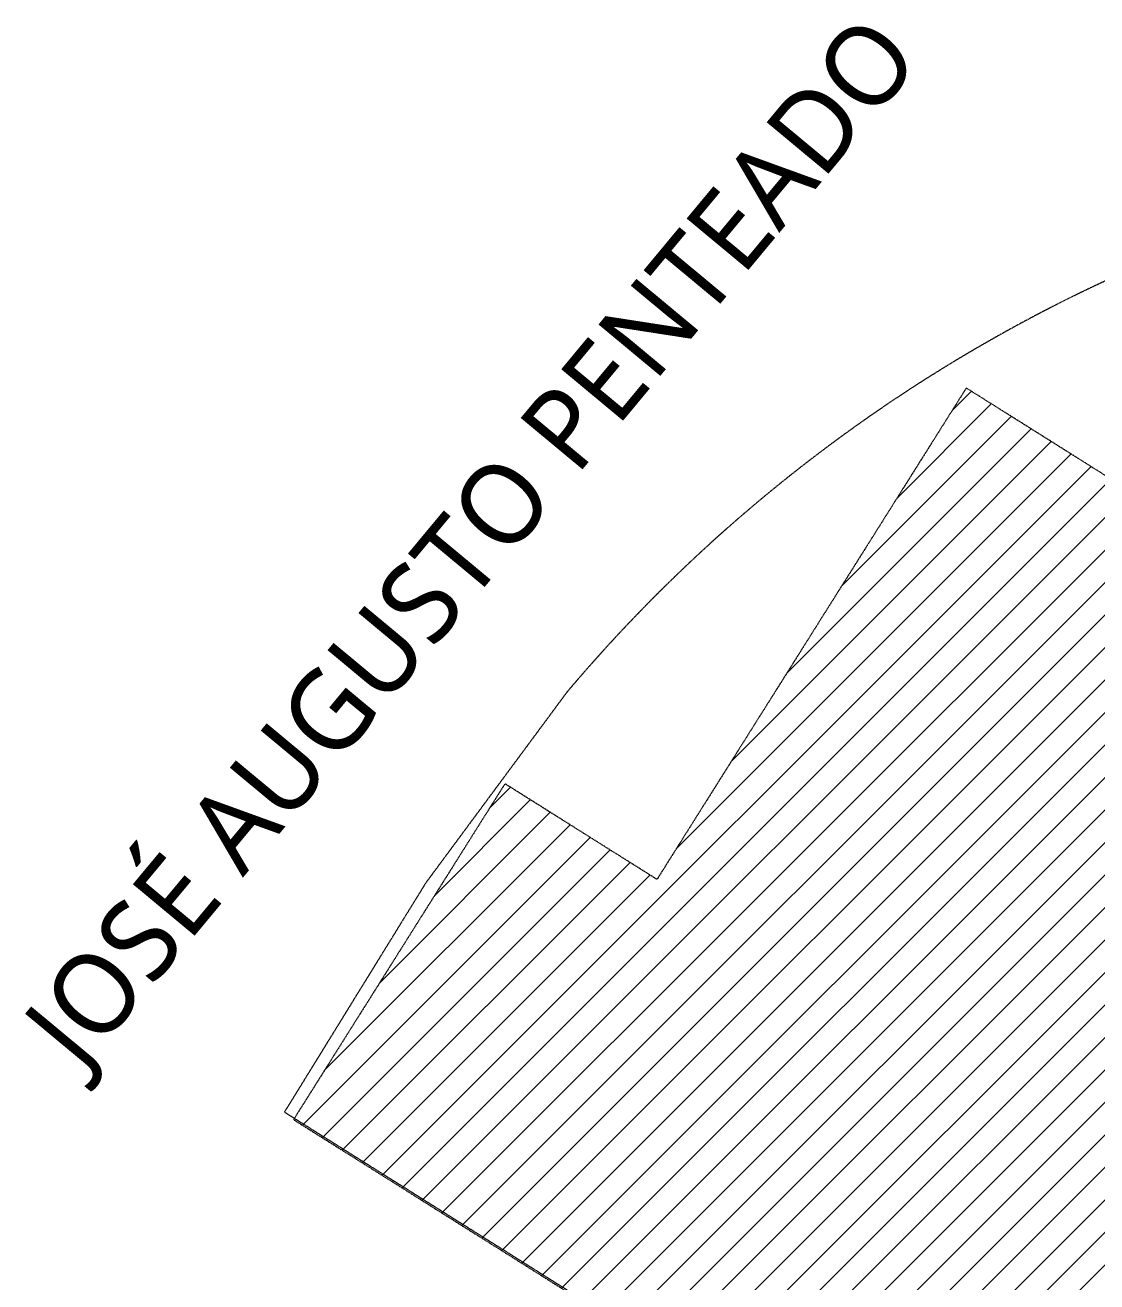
# Model space of a CAD drawing. Header units: centimetres. Extents: x -1981 to 73905, y -3196 to 88043.
# Drawn here: x 57951 to 60516, y 394 to 3403 of the extents above; entities that cross this region are included whole.
import ezdxf

# ---------------------------------------------------------------- set-up
doc = ezdxf.new("R2010")
doc.units = ezdxf.units.CM
doc.linetypes.add('Hidden', pattern=[0.714375, 0.47625, -0.238125])
doc.linetypes.add('Hidden 0_75', pattern=[0.15, 0.075, -0.075])
doc.layers.add('A-DETL', color=7, linetype='Continuous', lineweight=18, true_color=0x00a600)
doc.layers.add('A-DETL-GENF', color=7, linetype='Continuous', lineweight=18)
doc.layers.add('G-ANNO-TEXT', color=7, linetype='Continuous', lineweight=9)
doc.styles.add('Gadugi_B', font='gadugib.ttf', dxfattribs={"height": 192.5})

msp = doc.modelspace()

# ---------------------------------------------------------------- hatches: boundary and pattern name
at = {"layer": 'A-DETL-GENF', "lineweight": 9, "true_color": 0x3a0df2}
h = msp.add_hatch(dxfattribs=at)
h.set_pattern_fill('FP_8', color=180, style=0, pattern_type=2)
h.set_pattern_definition([(45, (70834.67, 0), (-38.89087, 38.89087), [])])
h.paths.add_polyline_path([(63823.97, -2353.31), (63823.97, -1653.31), (63433.97, -1653.31), (63433.97, 416.69), (62454.06, 403.18), (61764.06, 403.18), (61227.61, 1889.33), (60203.56, 2533.85), (59463.16, 1357.45), (59099.24, 1586.49), (58593.21, 782.48), (60323.97, -306.82), (60323.97, -2353.31)], flags=0)

# ---------------------------------------------------------------- linework, layer by layer
at = {"layer": 'A-DETL', "color": 7, "linetype": 'Hidden 0_75', "lineweight": 9}
for p, q in [((60203.56, 2533.85), (59463.16, 1357.45)), ((61227.61, 1889.33), (60203.56, 2533.85)), ((59099.24, 1586.49), (58593.21, 782.48)), ((59463.16, 1357.45), (59099.24, 1586.49)), ((58593.21, 782.48), (60323.97, -306.82))]:
    msp.add_line(p, q, dxfattribs=at)
at = {"layer": 'A-DETL', "color": 7, "linetype": 'Hidden', "lineweight": 9}
for p, q in [((59247.65, 1805.85), (58909.87, 1349.31)), ((58909.87, 1349.31), (58571.46, 800.54)), ((58571.46, 800.54), (60191.52, -219.08))]:
    msp.add_line(p, q, dxfattribs=at)
msp.add_arc((62122.16, -621.22), 3762.11, 111.44875, 139.82414, dxfattribs=at)

# ---------------------------------------------------------------- texts
at = {"layer": 'G-ANNO-TEXT', "insert": (57936.03, 1018.18), "char_height": 192.5, "width": 4254.9564, "attachment_point": 1, "rotation": 50.25004, "style": 'Gadugi_B'}
msp.add_mtext('JOSÉ AUGUSTO PENTEADO', dxfattribs=at)

doc.saveas('drawing.dxf')
